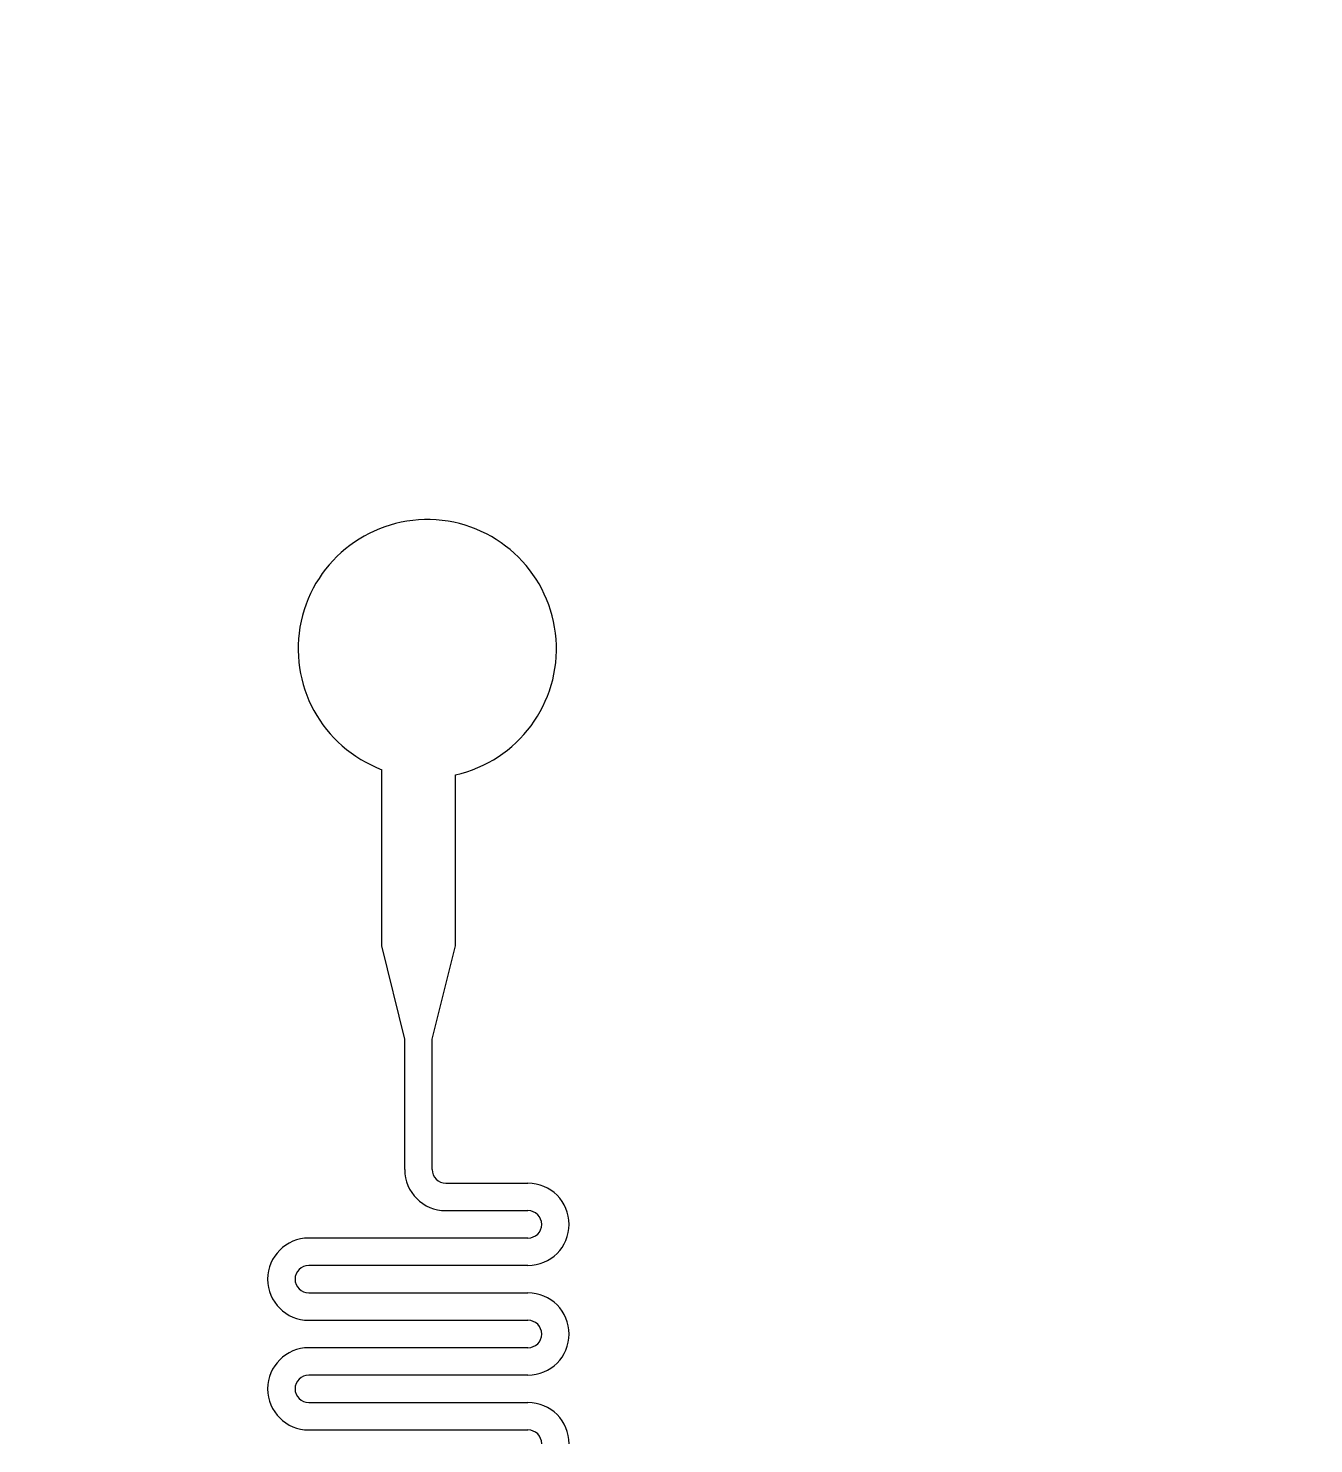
# Model space of a CAD drawing. Extents: x 1225654 to 1325654, y 924838 to 1022543.
# Drawn here: x 1302540 to 1307231, y 960322 to 965485 of the extents above; entities that cross this region are included whole.
import ezdxf

# ---------------------------------------------------------------- set-up
doc = ezdxf.new("R2010")
doc.units = 13

msp = doc.modelspace()

# ---------------------------------------------------------------- linework, layer by layer
for p, q in [((1303830.9, 962138), (1303830.9, 962780.7)), ((1304099, 962138), (1304099, 962762)), ((1303913.8, 961797.2), (1303830.9, 962138)), ((1304013.8, 961797.2), (1304099, 962138)), ((1303913.8, 961322.2), (1303913.8, 961797.2)), ((1304013.8, 961322.2), (1304013.8, 961797.2)), ((1304063.8, 961272.2), (1304363.8, 961272.2)), ((1304063.8, 961172.2), (1304363.8, 961172.2)), ((1304413.8, 961122.2), (1304413.8, 961122.2)), ((1304513.8, 961122.2), (1304513.8, 961122.2)), ((1304363.8, 961072.2), (1303563.8, 961072.2)), ((1304363.8, 960972.2), (1303563.8, 960972.2)), ((1303413.8, 960922.2), (1303413.8, 960922.2)), ((1303513.8, 960922.2), (1303513.8, 960922.2)), ((1303563.8, 960872.2), (1304363.8, 960872.2)), ((1303563.8, 960772.2), (1304363.8, 960772.2)), ((1304413.8, 960722.2), (1304413.8, 960722.2)), ((1304513.8, 960722.2), (1304513.8, 960722.2)), ((1304363.8, 960672.2), (1303563.8, 960672.2)), ((1304363.8, 960572.2), (1303563.8, 960572.2)), ((1303413.8, 960522.2), (1303413.8, 960522.2)), ((1303513.8, 960522.2), (1303513.8, 960522.2)), ((1303563.8, 960472.2), (1304363.8, 960472.2)), ((1303563.8, 960372.2), (1304363.8, 960372.2)), ((1304413.8, 960322.2), (1304413.8, 960322.2)), ((1304513.8, 960322.2), (1304513.8, 960322.2)), ((1304513.8, 960322.2), (1304513.8, 960322.2))]:
    msp.add_line(p, q)
msp.add_lwpolyline([(1260678.3, 924838.4), (1290630.1, 924838.4, 6.524121)], format="xyb", close=True)
msp.add_lwpolyline([(1260678.3, 924838.4), (1290630.1, 924838.4, 6.524121)], format="xyb", close=True)
for centre, radius, start, end in [((1303996.4, 963221.9), 471.2, 282.5809, 249.4387), ((1304063.8, 961322.2), 150, 180, 270), ((1304063.8, 961322.2), 50, 180, 270), ((1304363.8, 961122.2), 150, 0, 90), ((1304363.8, 961122.2), 50, 0, 90), ((1304363.8, 961122.2), 50, 270, 0), ((1304363.8, 961122.2), 150, 270, 0), ((1303563.8, 960922.2), 150, 90, 180), ((1303563.8, 960922.2), 50, 90, 180), ((1303563.8, 960922.2), 150, 180, 270), ((1303563.8, 960922.2), 50, 180, 270), ((1304363.8, 960722.2), 150, 0, 90), ((1304363.8, 960722.2), 50, 0, 90), ((1304363.8, 960722.2), 50, 270, 0), ((1304363.8, 960722.2), 150, 270, 0), ((1303563.8, 960522.2), 150, 90, 180), ((1303563.8, 960522.2), 50, 90, 180), ((1303563.8, 960522.2), 150, 180, 270), ((1303563.8, 960522.2), 50, 180, 270), ((1304363.8, 960322.2), 150, 0, 90), ((1304363.8, 960322.2), 50, 0, 90)]:
    msp.add_arc(centre, radius, start, end)

doc.saveas('drawing.dxf')
